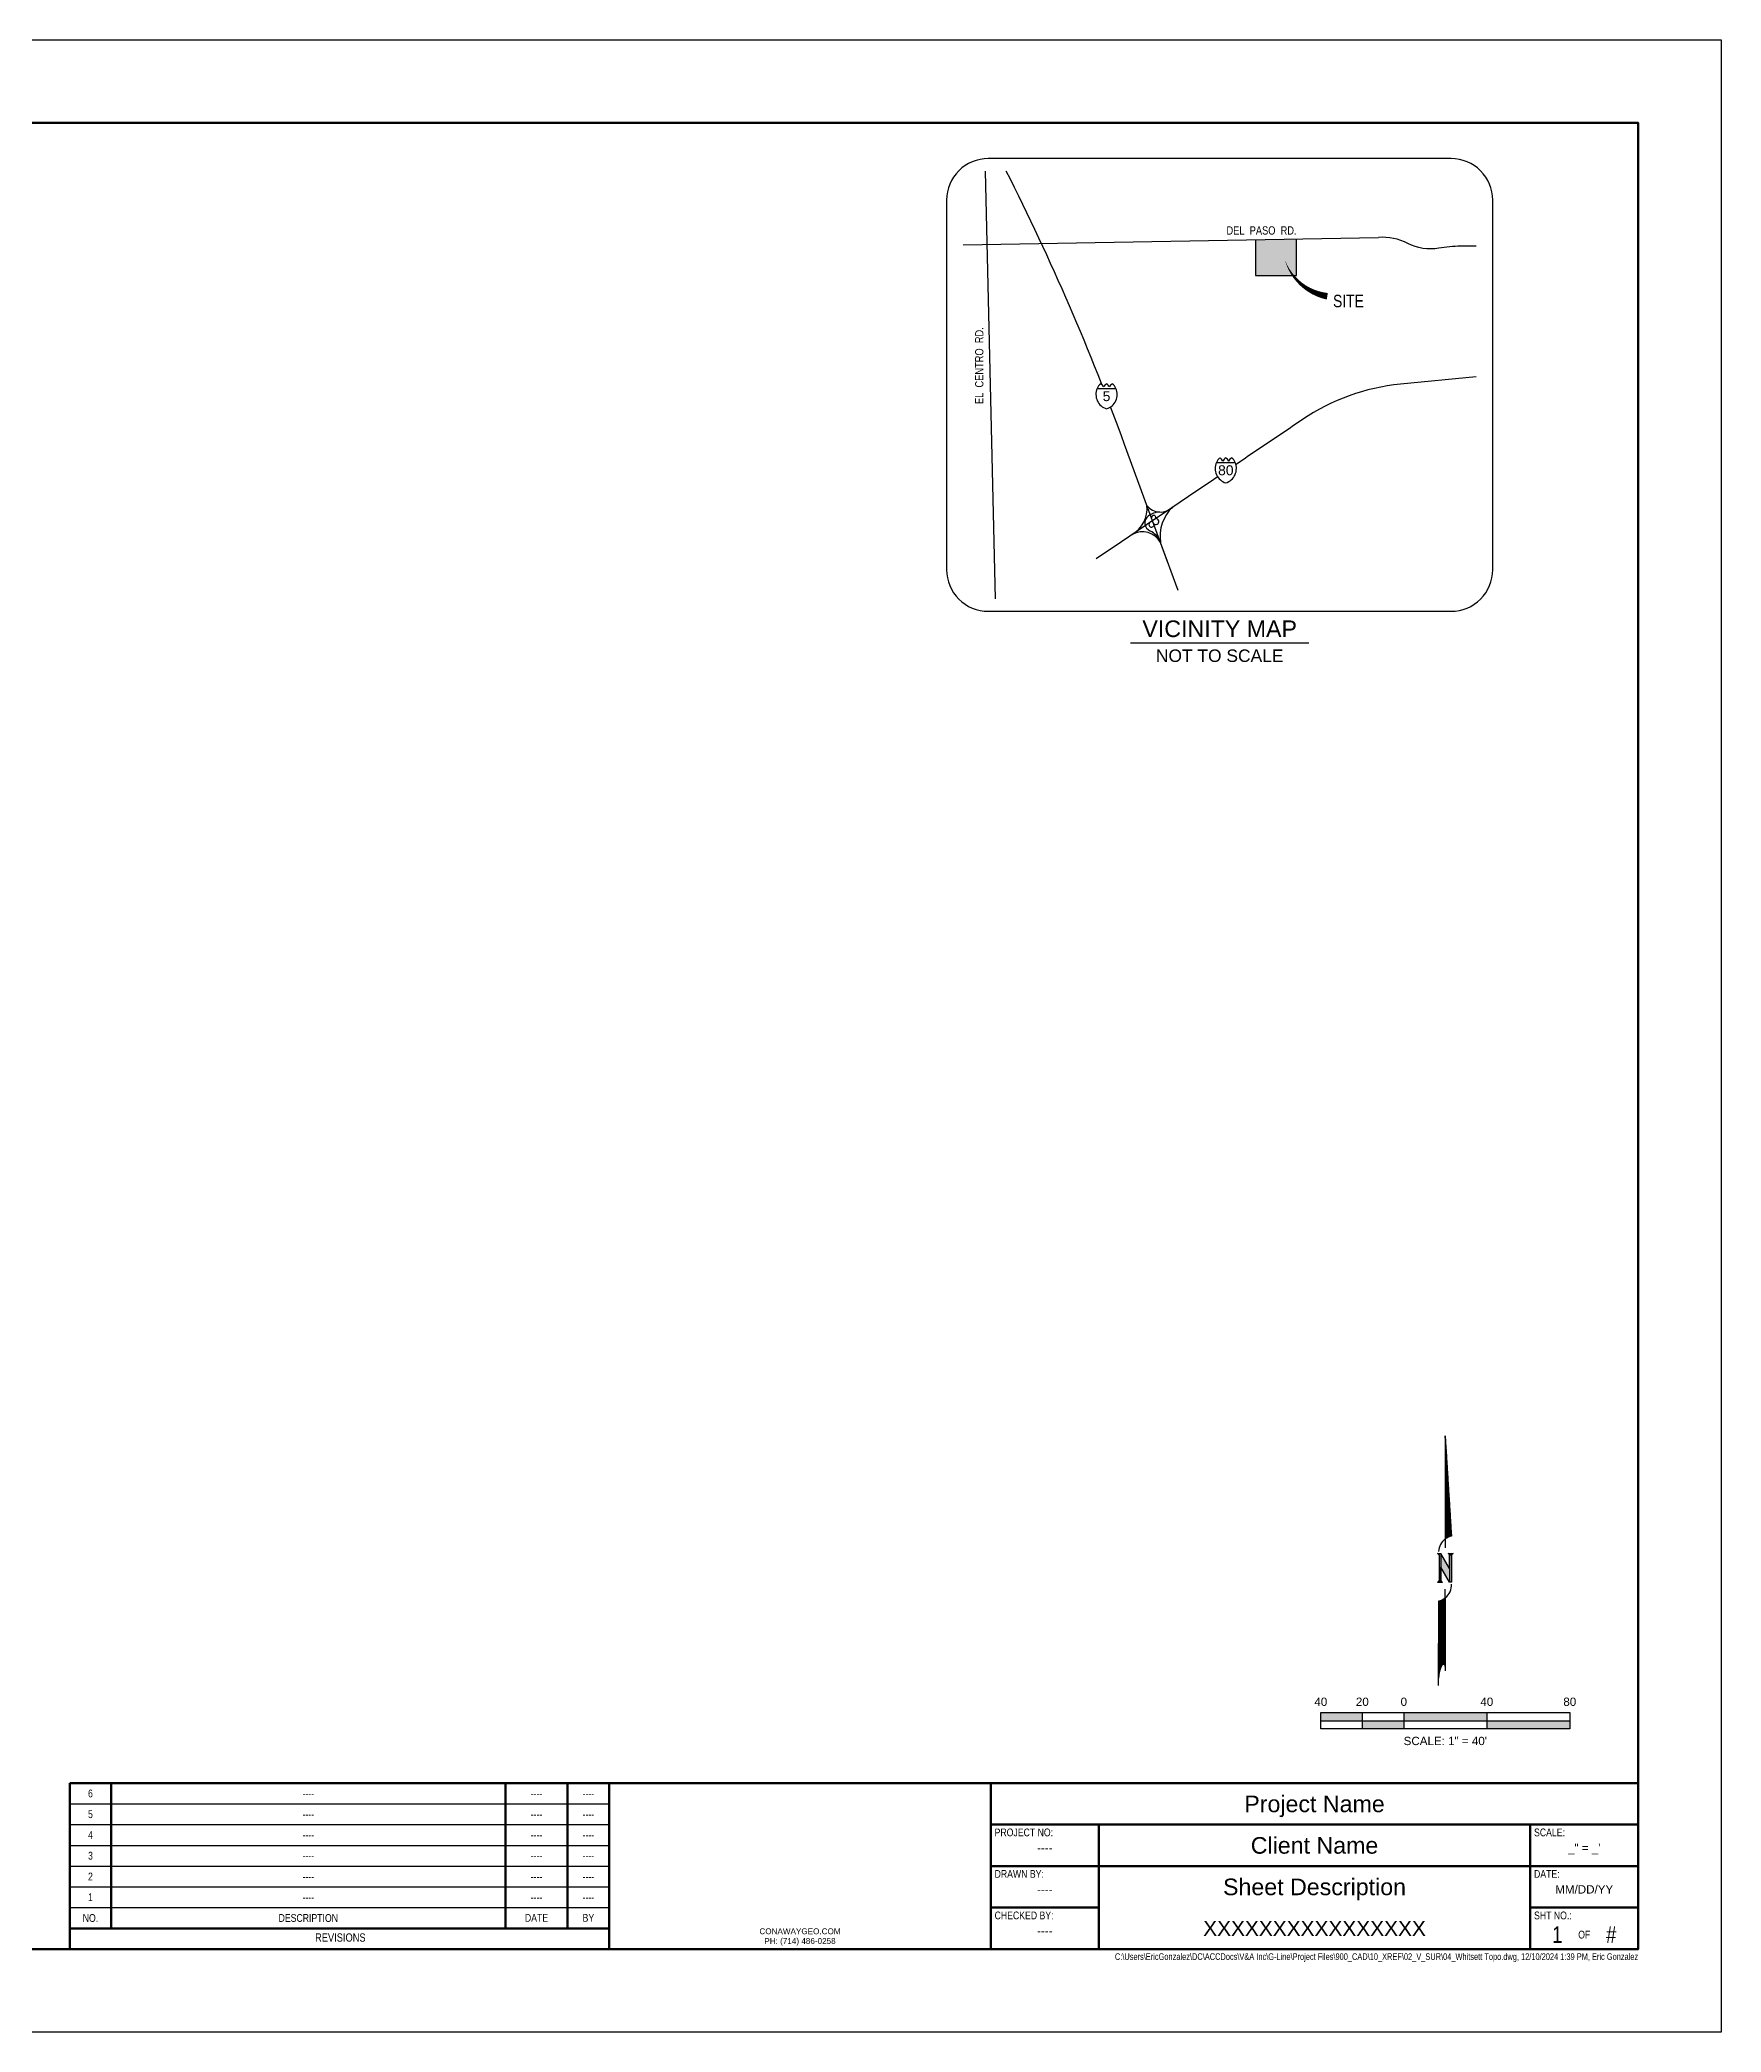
# Paper-space layout 'Topo 24X36' of a CAD drawing. Header units: feet. Extents: x 0 to 206, y -2 to 35.
# Drawn here: x 15.74 to 36, y 0 to 24 of the extents above; entities that cross this region are included whole.
import ezdxf
from ezdxf.enums import TextEntityAlignment as Align

# ---------------------------------------------------------------- set-up
doc = ezdxf.new("R2010")
doc.units = ezdxf.units.FT
doc.header["$MEASUREMENT"] = 0
doc.set_wipeout_variables(frame=1)
doc.layers.get('0').update_dxf_attribs({"color": 253})
doc.layers.get('Defpoints').update_dxf_attribs({"color": 253})
for name, color, linetype, lineweight in [('V-ANNO-NRTH-', 253, 'Continuous', 25), ('V-ANNO-SCAL-', 253, 'Continuous', 25), ('V-ANNO-TTLB-ATRB-', 253, 'Continuous', 25), ('V-ANNO-TTLB-HVY-', 253, 'Continuous', 80), ('V-ANNO-TTLB-MED-', 253, 'Continuous', 70), ('V-ANNO-TTLB-TEXT-MED-', 253, 'Continuous', 35), ('V-ANNO-TTLB-TEXT-THN-', 253, 'Continuous', 25), ('V-ANNO-TTLB-THN-', 253, 'Continuous', 25), ('V-DETL-VMAP-', 253, 'Continuous', 25), ('V-DETL-VMAP-ANNO-', 253, 'Continuous', 25), ('V-DETL-VMAP-HTCH-', 253, 'Continuous', 25)]:
    doc.layers.add(name, color=color, linetype=linetype, lineweight=lineweight)
doc.styles.add('CG-Symbol', font='arial.ttf', dxfattribs={"width": 0.8, "height": 0.09375})
doc.styles.add('NCS', font='arial.ttf', dxfattribs={"height": 0.1})
doc.styles.add('NCS1', font='arial.ttf', dxfattribs={"width": 0.8, "height": 0.09375})
doc.styles.get("Standard").update_dxf_attribs({"font": 'arial.ttf'})

# ---------------------------------------------------------------- blocks, each defined once
blk = doc.blocks.new('Interstate Number')
at = {"color": 0}
blk.add_wipeout([(-0.07, 0.152), (-0.069, 0.151), (-0.067, 0.15), (-0.066, 0.149), (-0.064, 0.147), (-0.062, 0.145), (-0.06, 0.144), (-0.059, 0.143), (-0.058, 0.142), (-0.056, 0.14), (-0.055, 0.139), (-0.052, 0.137), (-0.051, 0.135), (-0.049, 0.134), (-0.048, 0.132), (-0.046, 0.13), (-0.044, 0.128), (-0.043, 0.126), (-0.041, 0.124), (-0.04, 0.122), (-0.039, 0.121), (-0.037, 0.119), (-0.036, 0.117), (-0.035, 0.115), (-0.034, 0.117), (-0.033, 0.119), (-0.031, 0.121), (-0.03, 0.123), (-0.028, 0.125), (-0.026, 0.128), (-0.023, 0.131), (-0.02, 0.135), (-0.018, 0.137), (-0.015, 0.139), (-0.014, 0.14), (-0.013, 0.142), (-0.01, 0.144), (-0.007, 0.146), (-0.004, 0.149), (-0.002, 0.151), (-0.001, 0.151), (0, 0.152), (0, 0.151), (0.003, 0.149), (0.005, 0.147), (0.008, 0.145), (0.01, 0.144), (0.011, 0.142), (0.013, 0.141), (0.017, 0.137), (0.02, 0.134), (0.022, 0.131), (0.025, 0.129), (0.027, 0.126), (0.029, 0.123), (0.031, 0.12), (0.033, 0.118), (0.034, 0.116), (0.034, 0.115), (0.036, 0.118), (0.037, 0.12), (0.04, 0.123), (0.042, 0.126), (0.044, 0.129), (0.047, 0.132), (0.049, 0.134), (0.051, 0.136), (0.053, 0.138), (0.056, 0.141), (0.059, 0.143), (0.061, 0.145), (0.064, 0.148), (0.066, 0.15), (0.068, 0.151), (0.069, 0.152), (0.071, 0.15), (0.073, 0.149), (0.075, 0.147), (0.077, 0.145), (0.08, 0.143), (0.082, 0.141), (0.084, 0.139), (0.086, 0.137), (0.089, 0.135), (0.091, 0.132), (0.093, 0.129), (0.095, 0.127), (0.097, 0.125), (0.098, 0.123), (0.1, 0.121), (0.101, 0.119), (0.103, 0.117), (0.104, 0.116), (0.105, 0.114), (0.107, 0.111), (0.109, 0.108), (0.111, 0.105), (0.112, 0.102), (0.114, 0.099), (0.115, 0.095), (0.116, 0.093), (0.117, 0.09), (0.118, 0.088), (0.12, 0.084), (0.121, 0.082), (0.122, 0.078), (0.123, 0.074), (0.124, 0.071), (0.125, 0.066), (0.126, 0.063), (0.126, 0.061), (0.127, 0.057), (0.128, 0.053), (0.128, 0.049), (0.129, 0.047), (0.129, 0.043), (0.13, 0.039), (0.13, 0.036), (0.13, 0.035), (0.13, 0.032), (0.13, 0.028), (0.13, 0.024), (0.13, 0.02), (0.13, 0.015), (0.13, 0.012), (0.13, 0.009), (0.13, 0.006), (0.129, 0.002), (0.129, -0.003), (0.128, -0.007), (0.127, -0.011), (0.127, -0.014), (0.126, -0.016), (0.126, -0.02), (0.125, -0.023), (0.124, -0.027), (0.123, -0.03), (0.122, -0.032), (0.121, -0.035), (0.12, -0.038), (0.119, -0.041), (0.119, -0.043), (0.117, -0.046), (0.116, -0.049), (0.115, -0.052), (0.114, -0.055), (0.112, -0.058), (0.111, -0.06), (0.11, -0.062), (0.109, -0.064), (0.108, -0.067), (0.106, -0.07), (0.104, -0.073), (0.102, -0.077), (0.1, -0.08), (0.098, -0.082), (0.097, -0.084), (0.095, -0.086), (0.094, -0.088), (0.092, -0.091), (0.09, -0.094), (0.088, -0.096), (0.086, -0.099), (0.083, -0.101), (0.082, -0.103), (0.08, -0.105), (0.078, -0.107), (0.077, -0.108), (0.075, -0.11), (0.072, -0.113), (0.07, -0.115), (0.068, -0.117), (0.065, -0.119), (0.063, -0.121), (0.061, -0.123), (0.059, -0.124), (0.056, -0.126), (0.054, -0.128), (0.051, -0.13), (0.047, -0.133), (0.043, -0.135), (0.039, -0.138), (0.034, -0.141), (0.031, -0.142), (0.029, -0.143), (0.026, -0.145), (0.022, -0.147), (0.016, -0.149), (0.013, -0.15), (0.009, -0.152), (0.006, -0.153), (0.003, -0.154), (0.001, -0.155), (0, -0.155), (-0.003, -0.154), (-0.007, -0.152), (-0.012, -0.151), (-0.017, -0.149), (-0.022, -0.147), (-0.026, -0.144), (-0.03, -0.143), (-0.034, -0.141), (-0.038, -0.138), (-0.042, -0.136), (-0.047, -0.133), (-0.053, -0.128), (-0.058, -0.125), (-0.061, -0.122), (-0.065, -0.119), (-0.07, -0.115), (-0.073, -0.112), (-0.076, -0.109), (-0.079, -0.106), (-0.082, -0.103), (-0.085, -0.1), (-0.087, -0.097), (-0.089, -0.094), (-0.092, -0.091), (-0.094, -0.088), (-0.097, -0.084), (-0.099, -0.082), (-0.101, -0.078), (-0.104, -0.074), (-0.106, -0.07), (-0.108, -0.066), (-0.11, -0.063), (-0.111, -0.06), (-0.113, -0.055), (-0.116, -0.05), (-0.118, -0.044), (-0.12, -0.04), (-0.121, -0.036), (-0.122, -0.032), (-0.124, -0.027), (-0.125, -0.024), (-0.125, -0.021), (-0.126, -0.019), (-0.127, -0.013), (-0.127, -0.011), (-0.128, -0.006), (-0.129, -0.001), (-0.13, 0.005), (-0.13, 0.01), (-0.13, 0.014), (-0.13, 0.018), (-0.13, 0.018), (-0.13, 0.022), (-0.13, 0.026), (-0.13, 0.03), (-0.13, 0.035), (-0.13, 0.038), (-0.129, 0.041), (-0.129, 0.044), (-0.129, 0.046), (-0.129, 0.048), (-0.128, 0.053), (-0.127, 0.058), (-0.126, 0.063), (-0.125, 0.068), (-0.124, 0.071), (-0.123, 0.074), (-0.122, 0.077), (-0.122, 0.078), (-0.12, 0.082), (-0.119, 0.085), (-0.118, 0.089), (-0.116, 0.093), (-0.115, 0.096), (-0.114, 0.098), (-0.113, 0.101), (-0.111, 0.104), (-0.11, 0.107), (-0.108, 0.11), (-0.106, 0.113), (-0.104, 0.116), (-0.102, 0.119), (-0.1, 0.122), (-0.098, 0.125), (-0.095, 0.128), (-0.094, 0.13), (-0.093, 0.131), (-0.092, 0.132), (-0.089, 0.135), (-0.087, 0.137), (-0.085, 0.139), (-0.083, 0.141), (-0.081, 0.143), (-0.079, 0.145), (-0.076, 0.147), (-0.074, 0.149), (-0.072, 0.15), (-0.071, 0.151)], dxfattribs=at).translate(0, 0, -0.001)
blk.add_line((-0.114, 0.094), (0.114, 0.094), dxfattribs=at)
for centre, radius, start, end in [((0.055, 0.022), 0.183, 156.7986, 252.5535), ((0.006, 0.044), 0.13, 125.8803, 157.2935), ((-0.146, 0.044), 0.13, 31.3187, 54.1197), ((0.076, 0.044), 0.13, 125.8803, 148.6813), ((-0.076, 0.044), 0.13, 31.3187, 54.1197), ((-0.055, 0.022), 0.183, 287.4465, 23.2014), ((0.145, 0.044), 0.13, 125.8803, 148.6813), ((-0.014, 0.037), 0.14, 24.3192, 53.5252)]:
    blk.add_arc(centre, radius, start, end, dxfattribs=at)
at = {"color": 0, "style": 'CG-Symbol', "width": 0.8}
blk.add_attdef('INTERSTATENUMBER', text='', height=0.0938, dxfattribs=at).set_placement((0, 0), align=Align.MIDDLE)
blk = doc.blocks.new('*U981')
at = {"color": 0}
for p, q in [((0.002, 1.593), (0.002, 0.35)), ((0.077, 0.382), (0.002, 1.593)), ((0.003, 1.556), (0.003, 0.35)), ((0.004, 1.537), (0.004, 0.351)), ((0.005, 1.519), (0.005, 0.352)), ((0.006, 1.5), (0.006, 0.353)), ((0.008, 1.482), (0.008, 0.354)), ((0.009, 1.463), (0.009, 0.354)), ((0.01, 1.444), (0.01, 0.355)), ((0.011, 1.426), (0.011, 0.356)), ((0.012, 1.407), (0.012, 0.357)), ((0.013, 1.388), (0.013, 0.357)), ((0.015, 1.37), (0.015, 0.358)), ((0.016, 1.351), (0.016, 0.359)), ((0.017, 1.333), (0.017, 0.359)), ((0.018, 1.314), (0.018, 0.36)), ((0.019, 1.295), (0.019, 0.361)), ((0.02, 1.277), (0.02, 0.361)), ((0.022, 1.258), (0.022, 0.362)), ((0.023, 1.239), (0.023, 0.363)), ((0.024, 1.221), (0.024, 0.363)), ((0.025, 1.202), (0.025, 0.364)), ((0.026, 1.183), (0.026, 0.364)), ((0.027, 1.165), (0.027, 0.365)), ((0.028, 1.146), (0.028, 0.366)), ((0.03, 1.128), (0.03, 0.366)), ((0.031, 1.109), (0.031, 0.367)), ((0.032, 1.09), (0.032, 0.367)), ((0.033, 1.072), (0.033, 0.368)), ((0.034, 1.053), (0.034, 0.368)), ((0.035, 1.034), (0.035, 0.369)), ((0.037, 1.016), (0.037, 0.369)), ((0.038, 0.997), (0.038, 0.37)), ((0.039, 0.979), (0.039, 0.37)), ((0.04, 0.96), (0.04, 0.371)), ((0.041, 0.941), (0.041, 0.371)), ((0.042, 0.923), (0.042, 0.372)), ((0.044, 0.904), (0.044, 0.372)), ((0.045, 0.885), (0.045, 0.373)), ((0.046, 0.867), (0.046, 0.373)), ((0.047, 0.848), (0.047, 0.374)), ((0.048, 0.829), (0.048, 0.374)), ((0.049, 0.811), (0.049, 0.375)), ((0.051, 0.792), (0.051, 0.375)), ((0.052, 0.774), (0.052, 0.375)), ((0.053, 0.755), (0.053, 0.376)), ((0.054, 0.736), (0.054, 0.376)), ((0.055, 0.718), (0.055, 0.377)), ((0.056, 0.699), (0.056, 0.377)), ((0.057, 0.68), (0.057, 0.377)), ((0.059, 0.662), (0.059, 0.378)), ((0.06, 0.643), (0.06, 0.378)), ((0.061, 0.625), (0.061, 0.378)), ((0.062, 0.606), (0.062, 0.379)), ((0.063, 0.587), (0.063, 0.379)), ((0.064, 0.569), (0.064, 0.379)), ((0.066, 0.55), (0.066, 0.38)), ((0.067, 0.531), (0.067, 0.38)), ((0.068, 0.513), (0.068, 0.38)), ((0.069, 0.494), (0.069, 0.381)), ((0.002, 0.35), (0.002, 0.244)), ((0.07, 0.475), (0.07, 0.381)), ((0.071, 0.457), (0.071, 0.381)), ((0.073, 0.438), (0.073, 0.381)), ((0.074, 0.42), (0.074, 0.382)), ((0.075, 0.401), (0.075, 0.382)), ((-0.091, 0.176), (-0.05, 0.176)), ((-0.088, 0.175), (-0.088, 0.176)), ((-0.086, 0.175), (-0.086, 0.176)), ((-0.085, 0.175), (-0.085, 0.176)), ((-0.084, 0.174), (-0.084, 0.176)), ((-0.083, 0.173), (-0.083, 0.176)), ((-0.082, 0.173), (-0.082, 0.176)), ((-0.081, 0.172), (-0.081, 0.176)), ((-0.079, 0.171), (-0.079, 0.176)), ((-0.078, 0.17), (-0.078, 0.176)), ((-0.077, 0.169), (-0.077, 0.176)), ((-0.076, 0.167), (-0.076, 0.176)), ((-0.075, 0.164), (-0.075, 0.176)), ((-0.074, 0.158), (-0.074, -0.155)), ((-0.05, 0.176), (-0.05, -0.155)), ((0.054, -0.008), (-0.05, 0.176)), ((0.054, -0.172), (-0.05, 0.011)), ((-0.05, -0.155), (-0.05, 0.011)), ((0.037, 0.176), (0.095, 0.176)), ((0.043, 0.174), (0.088, 0.174)), ((0.045, 0.173), (0.086, 0.173)), ((0.047, 0.172), (0.084, 0.172)), ((0.048, 0.171), (0.083, 0.171)), ((0.05, 0.17), (0.082, 0.17)), ((0.051, 0.169), (0.081, 0.169)), ((0.051, 0.167), (0.08, 0.167)), ((0.052, 0.166), (0.079, 0.166)), ((0.053, 0.165), (0.079, 0.165)), ((0.053, 0.164), (0.078, 0.164)), ((0.053, 0.163), (0.078, 0.163)), ((0.054, 0.162), (0.078, 0.162)), ((0.054, 0.16), (0.077, 0.16)), ((0.054, 0.159), (0.077, 0.159)), ((0.054, -0.008), (0.054, 0.159)), ((0.054, 0.158), (0.054, -0.172)), ((0.077, 0.158), (0.077, -0.172)), ((-0.091, -0.172), (-0.033, -0.172)), ((-0.085, -0.171), (-0.039, -0.171)), ((-0.082, -0.17), (-0.042, -0.17)), ((-0.081, -0.169), (-0.043, -0.169)), ((-0.079, -0.167), (-0.045, -0.167)), ((-0.078, -0.166), (-0.046, -0.166)), ((-0.077, -0.165), (-0.047, -0.165)), ((-0.076, -0.163), (-0.048, -0.163)), ((-0.076, -0.164), (-0.048, -0.164)), ((-0.075, -0.16), (-0.049, -0.16)), ((-0.075, -0.162), (-0.049, -0.162)), ((-0.074, -0.156), (-0.05, -0.156)), ((-0.074, -0.157), (-0.05, -0.157)), ((-0.074, -0.158), (-0.05, -0.158)), ((-0.074, -0.159), (-0.05, -0.159)), ((0.077, -0.172), (0.054, -0.172)), ((-0.082, -1.418), (-0.075, -0.397)), ((-0.076, -0.469), (-0.076, -1.28)), ((-0.075, -0.397), (-0.075, -1.27)), ((-0.074, -0.397), (-0.074, -1.264)), ((-0.072, -0.396), (-0.072, -1.26)), ((-0.071, -0.396), (-0.071, -1.256)), ((-0.07, -0.396), (-0.07, -1.253)), ((-0.069, -0.396), (-0.069, -1.249)), ((-0.068, -0.395), (-0.068, -1.244)), ((-0.067, -0.395), (-0.067, -1.24)), ((-0.065, -0.395), (-0.065, -1.236)), ((-0.064, -0.394), (-0.064, -1.231)), ((-0.063, -0.394), (-0.063, -1.227)), ((-0.062, -0.394), (-0.062, -1.223)), ((-0.061, -0.393), (-0.061, -1.22)), ((-0.06, -0.393), (-0.06, -1.216)), ((-0.059, -0.392), (-0.059, -1.213)), ((-0.057, -0.392), (-0.057, -1.21)), ((-0.056, -0.392), (-0.056, -1.206)), ((-0.055, -0.391), (-0.055, -1.203)), ((-0.054, -0.391), (-0.054, -1.2)), ((-0.053, -0.39), (-0.053, -1.198)), ((-0.052, -0.39), (-0.052, -1.195)), ((-0.05, -0.389), (-0.05, -1.193)), ((-0.049, -0.389), (-0.049, -1.19)), ((-0.048, -0.389), (-0.048, -1.188)), ((-0.047, -0.388), (-0.047, -1.186)), ((-0.046, -0.388), (-0.046, -1.184)), ((-0.045, -0.387), (-0.045, -1.182)), ((-0.043, -0.387), (-0.043, -1.18)), ((-0.042, -0.386), (-0.042, -1.178)), ((-0.041, -0.386), (-0.041, -1.176)), ((-0.04, -0.385), (-0.04, -1.175)), ((-0.039, -0.385), (-0.039, -1.174)), ((-0.038, -0.384), (-0.038, -1.173)), ((-0.036, -0.384), (-0.036, -1.171)), ((-0.035, -0.383), (-0.035, -1.17)), ((-0.034, -0.382), (-0.034, -1.17)), ((-0.033, -0.382), (-0.033, -1.169)), ((-0.032, -0.381), (-0.032, -1.168)), ((-0.031, -0.381), (-0.031, -1.167)), ((-0.03, -0.38), (-0.03, -1.166)), ((-0.028, -0.38), (-0.028, -1.166)), ((-0.027, -0.379), (-0.027, -1.165)), ((-0.026, -0.378), (-0.026, -1.165)), ((-0.025, -0.378), (-0.025, -1.164)), ((-0.024, -0.377), (-0.024, -1.164)), ((-0.023, -0.376), (-0.023, -1.163)), ((-0.021, -0.376), (-0.021, -1.163)), ((-0.02, -0.375), (-0.02, -1.163)), ((-0.019, -0.374), (-0.019, -1.163)), ((-0.018, -0.374), (-0.018, -1.163)), ((-0.017, -0.373), (-0.017, -1.162)), ((-0.016, -0.372), (-0.016, -1.162)), ((-0.014, -0.371), (-0.014, -1.162)), ((-0.013, -0.371), (-0.013, -1.163)), ((-0.012, -0.37), (-0.012, -1.163)), ((-0.011, -0.369), (-0.011, -1.164)), ((-0.01, -0.368), (-0.01, -1.164)), ((-0.009, -0.368), (-0.009, -1.165)), ((-0.007, -0.367), (-0.007, -1.167)), ((-0.006, -0.366), (-0.006, -1.168)), ((-0.005, -0.365), (-0.005, -1.17)), ((-0.004, -0.364), (-0.004, -1.171)), ((-0.003, -0.363), (-0.003, -1.173)), ((-0.002, -0.363), (-0.002, -1.175)), ((-0.001, -0.362), (-0.001, -1.178)), ((0.001, -0.361), (0.001, -1.181)), ((0.002, -0.36), (0.002, -0.256)), ((0.002, -0.36), (0.002, -1.239)), ((-0.077, -0.652), (-0.077, -1.287)), ((0.002, -0.487), (0.002, -0.497)), ((-0.078, -0.836), (-0.078, -1.297)), ((-0.079, -1.019), (-0.079, -1.308))]:
    blk.add_line(p, q, dxfattribs=at)
blk.add_lwpolyline([(0.002, -1.188, 0.059141), (0, -1.18, 0.065436), (-0.003, -1.173, 0.041771), (-0.008, -1.166, 0.090044), (-0.011, -1.163, 0.138293), (-0.016, -1.162, 0.075359), (-0.025, -1.164, 0.083197), (-0.036, -1.171, 0.08096), (-0.044, -1.18, 0.039884), (-0.054, -1.2, 0.028173), (-0.064, -1.23, 0.006564), (-0.073, -1.263, 0.026227), (-0.074, -1.272, 0.007382), (-0.075, -1.276, 0.00096), (-0.078, -1.306, 0.011269), (-0.08, -1.328, 0.007475)], format="xyb", dxfattribs=at)
for centre, radius, start, end in [((0.115, 0.192), 0.194, 125.797, 177.8), ((0.115, 0.192), 0.194, 101.3132, 125.797), ((-0.091, 0.158), 0.0174, 0, 90), ((0.037, 0.158), 0.0174, 3.8226, 90), ((0.095, 0.158), 0.0174, 90, 180), ((-0.091, -0.155), 0.0174, 270, 0), ((-0.033, -0.155), 0.0174, 180, 270), ((-0.121, -0.204), 0.198, 308.2798, 2.924), ((-0.121, -0.204), 0.198, 283.2828, 308.2798)]:
    blk.add_arc(centre, radius, start, end, dxfattribs=at)
for points in [[(-0.074, -0.155), (-0.05, -0.155), (-0.074, 0.176), (-0.05, 0.176)], [(0.054, -0.172), (-0.05, 0.011), (0.054, -0.008), (-0.05, 0.176)], [(0.054, -0.172), (0.077, -0.172), (0.054, 0.158), (0.077, 0.158)]]:
    blk.add_solid(points, dxfattribs=at)
blk = doc.blocks.new('*U984')
for p, q in [((-1.5, 0), (-1.5, 0.2)), ((-1.5, 0.2), (1.5, 0.2)), ((-1.5, 0.1), (1.5, 0.1)), ((1.5, 0), (-1.5, 0)), ((-1, 0.2), (-1, 0)), ((-0.5, 0.2), (-0.5, 0)), ((0.5, 0.2), (0.5, 0)), ((1.5, 0.2), (1.5, 0))]:
    blk.add_line(p, q)
for points in [[(-1.5, 0.2), (-1, 0.2), (-1.5, 0.1), (-1, 0.1)], [(-1, 0.1), (-0.5, 0.1), (-1, 0), (-0.5, 0)], [(-0.5, 0.2), (0.5, 0.2), (-0.5, 0.1), (0.5, 0.1)], [(0.5, 0.1), (1.5, 0.1), (0.5, 0), (1.5, 0)]]:
    blk.add_solid(points)
at = {"style": 'NCS1'}
for s, p in [('40', (-1.5, 0.248)), ('20', (-1, 0.248)), ('0', (-0.5, 0.248)), ('40', (0.5, 0.248)), ('80', (1.5, 0.248))]:
    blk.add_text(s, height=0.1, dxfattribs=at).set_placement(p, align=Align.BOTTOM_CENTER)
blk.add_text('SCALE: 1" = 40\'', height=0.1, dxfattribs=at).set_placement((0, -0.094), align=Align.TOP_CENTER)
blk = doc.blocks.new('Company Logo')
at = {"color": 2, "insert": (0, -0.75), "char_height": 0.07, "width": 2.88603, "attachment_point": 2, "style": 'NCS'}
blk.add_mtext('CONAWAYGEO.COM\\PPH: (714) 486-0258', dxfattribs=at)
blk = doc.blocks.new('24x36')
at = {"layer": 'Defpoints'}
blk.add_lwpolyline([(0, 24), (36, 24), (36, 0), (0, 0)], close=True, dxfattribs=at)
at = {"layer": 'V-ANNO-TTLB-HVY-'}
for p, q in [((16.1, 1), (16.1, 3)), ((16.1, 3), (35, 3)), ((22.6, 1), (22.6, 3)), ((27.2, 1), (27.2, 3))]:
    blk.add_line(p, q, dxfattribs=at)
blk.add_lwpolyline([(1, 1), (35, 1), (35, 23), (1, 23)], close=True, dxfattribs=at)
at = {"layer": 'V-ANNO-TTLB-MED-'}
for p, q in [((16.6, 1.25), (16.6, 3)), ((21.35, 1.25), (21.35, 3)), ((22.1, 1.25), (22.1, 3)), ((27.2, 2.5), (35, 2.5)), ((28.5, 1), (28.5, 2.5)), ((33.7, 1), (33.7, 2.5)), ((35, 2), (27.2, 2)), ((28.5, 1.5), (27.2, 1.5)), ((33.7, 1.5), (35, 1.5)), ((16.1, 1.25), (22.6, 1.25))]:
    blk.add_line(p, q, dxfattribs=at)
at = {"layer": 'V-ANNO-TTLB-THN-'}
for p, q in [((16.1, 2.75), (22.6, 2.75)), ((16.1, 2.75), (22.6, 2.75)), ((16.1, 2.75), (22.6, 2.75)), ((16.1, 2.5), (22.6, 2.5)), ((16.1, 2.5), (22.6, 2.5)), ((16.1, 2.5), (22.6, 2.5)), ((16.1, 2.25), (22.6, 2.25)), ((16.1, 2.25), (22.6, 2.25)), ((16.1, 2.25), (22.6, 2.25)), ((16.1, 2), (22.6, 2)), ((16.1, 2), (22.6, 2)), ((16.1, 2), (22.6, 2)), ((16.1, 1.75), (22.6, 1.75)), ((16.1, 1.75), (22.6, 1.75)), ((16.1, 1.5), (22.6, 1.5))]:
    blk.add_line(p, q, dxfattribs=at)
at = {"layer": 'V-ANNO-TTLB-HVY-'}
blk.add_blockref('Company Logo', (24.9, 2), dxfattribs=at)
at = {"layer": 'V-ANNO-TTLB-ATRB-', "char_height": 0.0938, "width": 0.22087, "attachment_point": 5, "style": 'NCS1'}
for s, insert in [('6', (16.35, 2.875)), ('5', (16.35, 2.625)), ('4', (16.35, 2.375)), ('3', (16.35, 2.125)), ('2', (16.35, 1.875)), ('1', (16.35, 1.625))]:
    blk.add_mtext(s, dxfattribs=dict(at, insert=insert))
at = {"layer": 'V-ANNO-TTLB-ATRB-', "style": 'NCS1', "width": 0.8}
for tag, height, p in [('REV6DESCRIPTION', 0.0938, (18.975, 2.875)), ('REV6DATE', 0.0938, (21.725, 2.875)), ('REV6INITIAL', 0.0938, (22.35, 2.875)), ('REV5DESCRIPTION', 0.0938, (18.975, 2.625)), ('REV5DATE', 0.0938, (21.725, 2.625)), ('REV5INITIAL', 0.0938, (22.35, 2.625)), ('REV4DESCRIPTION', 0.0938, (18.975, 2.375)), ('REV4DATE', 0.0938, (21.725, 2.375)), ('REV4INITIAL', 0.0938, (22.35, 2.375)), ('REV3DESCRIPTION', 0.0938, (18.975, 2.125)), ('REV3DATE', 0.0938, (21.725, 2.125)), ('REV3INITIAL', 0.0938, (22.35, 2.125)), ('REV2DESCRIPTION', 0.0938, (18.975, 1.875)), ('REV2DATE', 0.0938, (21.725, 1.875)), ('REV2INITIAL', 0.0938, (22.35, 1.875)), ('REV1DESCRIPTION', 0.0938, (18.975, 1.625)), ('REV1DATE', 0.0938, (21.725, 1.625)), ('REV1INITIAL', 0.0938, (22.35, 1.625)), ('SHEET-#', 0.2, (34.025, 1.175)), ('TOTAL-#', 0.2, (34.675, 1.175))]:
    blk.add_attdef(tag, text='', height=height, dxfattribs=at).set_placement(p, align=Align.MIDDLE_CENTER)
at = {"layer": 'V-ANNO-TTLB-ATRB-', "style": 'NCS1', "flags": 8}
for tag, p in [('PROJECTNAME', (31.1, 2.75)), ('CLIENTNAME', (31.1, 2.25)), ('SHEETDESCRIPTION', (31.095, 1.75))]:
    blk.add_attdef(tag, text='', height=0.2, dxfattribs=at).set_placement(p, align=Align.MIDDLE_CENTER)
at = {"layer": 'V-ANNO-TTLB-ATRB-', "style": 'NCS1'}
for tag, p in [('PROJNUM', (27.85, 2.22)), ('SCALE', (34.35, 2.22)), ('DRAWNBY', (27.85, 1.72)), ('DATE', (34.35, 1.72)), ('CHECKEDBY', (27.85, 1.22))]:
    blk.add_attdef(tag, text='', height=0.1, dxfattribs=at).set_placement(p, align=Align.MIDDLE_CENTER)
at = {"layer": 'V-ANNO-TTLB-HVY-', "insert": (35, 0.95), "char_height": 0.08, "width": 10, "attachment_point": 3, "style": 'NCS1'}
blk.add_mtext('{\\C7;C:\\\\Users\\\\EricGonzalez\\\\DC\\\\ACCDocs\\\\V&A Inc\\\\G-Line\\\\Project Files\\\\900_CAD\\\\10_XREF\\\\02_V_SUR\\\\04_Whitsett Topo.dwg, 12/10/2024 1:39 PM, Eric Gonzalez}', dxfattribs=at)
at = {"layer": 'V-ANNO-TTLB-TEXT-MED-', "insert": (19.361, 1.19), "char_height": 0.1, "width": 0.6308, "attachment_point": 2, "style": 'NCS1'}
blk.add_mtext('REVISIONS', dxfattribs=at)
at = {"layer": 'V-ANNO-TTLB-TEXT-THN-', "style": 'NCS1', "width": 0.8}
for s, height, p in [('PROJECT NO:', 0.09375, (27.245, 2.453)), ('SCALE:', 0.0938, (33.745, 2.453)), ('DRAWN BY:', 0.0938, (27.245, 1.953)), ('DATE:', 0.0938, (33.745, 1.953)), ('CHECKED BY:', 0.09375, (27.245, 1.453)), ('SHT NO.:', 0.0938, (33.745, 1.453))]:
    blk.add_text(s, height=height, dxfattribs=at).set_placement(p, align=Align.TOP_LEFT)
blk.add_text('OF', height=0.0938, dxfattribs=at).set_placement((34.35, 1.175), align=Align.MIDDLE_CENTER)
at = {"layer": 'V-ANNO-TTLB-TEXT-THN-', "attachment_point": 5, "style": 'NCS1'}
for s, insert, char_height, width in [('NO.', (16.35, 1.375), 0.0938, 0.22087), ('DESCRIPTION', (18.975, 1.375), 0.09375, 0.78595), ('DATE', (21.725, 1.377), 0.0938, 0.3195), ('BY', (22.35, 1.377), 0.0938, 0.17052)]:
    blk.add_mtext(s, dxfattribs=dict(at, insert=insert, char_height=char_height, width=width))

psp = doc.layouts.new('Topo 24X36')

# ---------------------------------------------------------------- hatches: boundary and pattern name
at = {"layer": 'V-DETL-VMAP-HTCH-'}
psp.add_hatch(color=256, dxfattribs=at).paths.add_polyline_path([(30.388, 21.163), (30.884, 21.163), (30.884, 21.604), (30.388, 21.595)])

# ---------------------------------------------------------------- linework, layer by layer
at = {"layer": 'V-DETL-VMAP-'}
for p, q in [((27.13, 22.418), (27.252, 17.267)), ((26.867, 21.531), (31.869, 21.621))]:
    psp.add_line(p, q, dxfattribs=at)
at = {"layer": 'V-DETL-VMAP-', "color": 2}
psp.add_line((29.457, 17.367), (29.245, 17.946), dxfattribs=at)
at = {"layer": 'V-DETL-VMAP-', "color": 3}
psp.add_line((28.884, 16.737), (31.031, 16.737), dxfattribs=at)
psp.add_lwpolyline([(32.747, 22.57), (27.167, 22.57, 0.414214), (26.667, 22.07), (26.667, 17.617, 0.414214), (27.167, 17.117), (32.747, 17.117, 0.414214), (33.247, 17.617), (33.247, 22.07, 0.414214)], format="xyb", close=True, dxfattribs=at)
at = {"layer": 'V-DETL-VMAP-', "color": 2}
for points in [[(28.811, 19.126, 0.030108), (27.386, 22.42, 0.028001)], [(33.047, 19.941), (32.134, 19.852, 0.125217), (30.955, 19.426, -0.000801), (30.088, 18.841)], [(30.088, 18.841, 0.000583), (28.47, 17.75)]]:
    psp.add_lwpolyline(points, format="xyb", dxfattribs=at)
at = {"layer": 'V-DETL-VMAP-', "flags": 128}
psp.add_lwpolyline([(30.388, 21.595), (30.388, 21.163), (30.884, 21.163), (30.884, 21.604)], dxfattribs=at)
at = {"layer": 'V-DETL-VMAP-'}
psp.add_lwpolyline([(33.047, 21.513), (32.861, 21.513, 0.043367), (32.597, 21.49, -0.164413), (32.224, 21.547, 0.136798), (31.869, 21.621)], format="xyb", dxfattribs=at)
at = {"layer": 'V-DETL-VMAP-', "flags": 128}
psp.add_lwpolyline([(30.743, 21.349, 0, 0.08, 0.281344), (31.254, 20.911, 0.15, 0.15, 0.599388)], format="xyseb", dxfattribs=at)
at = {"layer": 'V-DETL-VMAP-', "color": 2}
psp.add_lwpolyline([(29.338, 17.691), (28.811, 19.126)], dxfattribs=at)
at = {"layer": 'V-DETL-VMAP-'}
for centre, radius, start, end in [((28.715, 18.358), 0.367, 300.6418, 5.1395), ((29.161, 18.18), 0.105, 127.5117, 244.8369), ((29.245, 18.522), 0.21, 218.5531, 314.3698), ((29.242, 18.075), 0.238, 92.4466, 127.5117), ((29.162, 18.245), 0.0263, 334.2152, 186.135), ((29.714, 18.022), 0.476, 132.691, 189.2703), ((29.024, 17.817), 0.256, 30.1825, 118.3338), ((29.137, 18.162), 0.0321, 131.2563, 344.6147), ((29.011, 17.86), 0.249, 20.1494, 64.8369), ((29.188, 18.198), 0.0354, 219.2312, 93.1665)]:
    psp.add_arc(centre, radius, start, end, dxfattribs=at)

# ---------------------------------------------------------------- block references
at = {"layer": 'V-ANNO-NRTH-'}
psp.add_blockref('*U981', (32.674, 5.592), dxfattribs=at)
at = {"layer": 'V-ANNO-SCAL-'}
psp.add_blockref('*U984', (32.676, 3.652), dxfattribs=at)

# ---------------------------------------------------------------- texts
at = {"layer": 'V-ANNO-TTLB-TEXT-MED-', "insert": (28.5, 1.34), "char_height": 0.18, "attachment_point": 1, "line_spacing_factor": 1.28}
psp.add_mtext_dynamic_manual_height_columns('\\pxqc;XXXXXXXXXXXXXXXX', width=5.2, gutter_width=0.469, heights=[0.18], dxfattribs=at)
at = {"layer": 'V-DETL-VMAP-', "color": 3, "style": 'NCS1'}
for s, height, p in [('VICINITY MAP', 0.2, (29.957, 16.906)), ('NOT TO SCALE', 0.15, (29.957, 16.581))]:
    psp.add_text(s, height=height, dxfattribs=at).set_placement(p, align=Align.MIDDLE_CENTER)
at = {"layer": 'V-DETL-VMAP-ANNO-', "attachment_point": 1, "style": 'NCS1'}
for s, insert, char_height, width in [('DEL  PASO  RD.', (30.039, 21.754), 0.1, 1.82313), ('SITE', (31.323, 20.929), 0.15, 0.4188)]:
    psp.add_mtext(s, dxfattribs=dict(at, insert=insert, char_height=char_height, width=width))
at = {"layer": 'V-DETL-VMAP-ANNO-', "insert": (27.01, 19.613), "char_height": 0.1, "width": 1.55686, "attachment_point": 1, "rotation": 90, "style": 'NCS1'}
psp.add_mtext('EL  CENTRO  RD.', dxfattribs=at)

# ---------------------------------------------------------------- next in the draw order: block references
at = {"layer": 'V-DETL-VMAP-'}
ref = psp.add_blockref('Interstate Number', (28.594, 19.707), dxfattribs=at)
ref.add_attrib('INTERSTATENUMBER', '5', dxfattribs={"layer": '0', "height": 0.12, "style": 'NCS1'}).set_placement((28.594, 19.707), align=Align.MIDDLE)
ref = psp.add_blockref('Interstate Number', (30.031, 18.815), dxfattribs=at)
ref.add_attrib('INTERSTATENUMBER', '80', dxfattribs={"layer": '0', "height": 0.12, "style": 'NCS1'}).set_placement((30.031, 18.815), align=Align.MIDDLE)

# ---------------------------------------------------------------- next in the draw order: block references
at = {"layer": 'V-ANNO-TTLB-HVY-'}
ref = psp.add_blockref('24x36', (0, 0), dxfattribs=at)
ref.add_attrib('PROJECTNAME', 'Project Name', dxfattribs={"layer": 'V-ANNO-TTLB-ATRB-', "height": 0.2, "style": 'NCS1'}).set_placement((31.1, 2.75), align=Align.MIDDLE_CENTER)
ref.add_attrib('CLIENTNAME', 'Client Name', dxfattribs={"layer": 'V-ANNO-TTLB-ATRB-', "height": 0.2, "style": 'NCS1'}).set_placement((31.1, 2.25), align=Align.MIDDLE_CENTER)
ref.add_attrib('SHEETDESCRIPTION', 'Sheet Description', dxfattribs={"layer": 'V-ANNO-TTLB-ATRB-', "height": 0.2, "style": 'NCS1'}).set_placement((31.1, 1.75), align=Align.MIDDLE_CENTER)
ref.add_attrib('PROJNUM', '----', dxfattribs={"layer": 'V-ANNO-TTLB-ATRB-', "height": 0.1, "style": 'NCS1'}).set_placement((27.85, 2.22), align=Align.MIDDLE_CENTER)
ref.add_attrib('DRAWNBY', '----', dxfattribs={"layer": 'V-ANNO-TTLB-ATRB-', "height": 0.1, "style": 'NCS1'}).set_placement((27.85, 1.72), align=Align.MIDDLE_CENTER)
ref.add_attrib('CHECKEDBY', '----', dxfattribs={"layer": 'V-ANNO-TTLB-ATRB-', "height": 0.1, "style": 'NCS1'}).set_placement((27.85, 1.22), align=Align.MIDDLE_CENTER)
ref.add_attrib('SCALE', '_" = _\'', dxfattribs={"layer": 'V-ANNO-TTLB-ATRB-', "height": 0.1, "style": 'NCS1'}).set_placement((34.35, 2.22), align=Align.MIDDLE_CENTER)
ref.add_attrib('SHEET-#', '1', dxfattribs={"layer": 'V-ANNO-TTLB-ATRB-', "height": 0.2, "style": 'NCS1', "width": 0.8}).set_placement((34.025, 1.175), align=Align.MIDDLE_CENTER)
ref.add_attrib('TOTAL-#', '#', dxfattribs={"layer": 'V-ANNO-TTLB-ATRB-', "height": 0.2, "style": 'NCS1', "width": 0.8}).set_placement((34.675, 1.175), align=Align.MIDDLE_CENTER)
ref.add_attrib('REV1DESCRIPTION', '----', dxfattribs={"layer": 'V-ANNO-TTLB-ATRB-', "height": 0.0938, "style": 'NCS1', "width": 0.8}).set_placement((18.975, 1.625), align=Align.MIDDLE_CENTER)
ref.add_attrib('REV1DATE', '----', dxfattribs={"layer": 'V-ANNO-TTLB-ATRB-', "height": 0.0938, "style": 'NCS1', "width": 0.8}).set_placement((21.725, 1.625), align=Align.MIDDLE_CENTER)
ref.add_attrib('REV1INITIAL', '----', dxfattribs={"layer": 'V-ANNO-TTLB-ATRB-', "height": 0.0938, "style": 'NCS1', "width": 0.8}).set_placement((22.35, 1.625), align=Align.MIDDLE_CENTER)
ref.add_attrib('REV2DESCRIPTION', '----', dxfattribs={"layer": 'V-ANNO-TTLB-ATRB-', "height": 0.0938, "style": 'NCS1', "width": 0.8}).set_placement((18.975, 1.875), align=Align.MIDDLE_CENTER)
ref.add_attrib('REV2DATE', '----', dxfattribs={"layer": 'V-ANNO-TTLB-ATRB-', "height": 0.0938, "style": 'NCS1', "width": 0.8}).set_placement((21.725, 1.875), align=Align.MIDDLE_CENTER)
ref.add_attrib('REV2INITIAL', '----', dxfattribs={"layer": 'V-ANNO-TTLB-ATRB-', "height": 0.0938, "style": 'NCS1', "width": 0.8}).set_placement((22.35, 1.875), align=Align.MIDDLE_CENTER)
ref.add_attrib('REV3DESCRIPTION', '----', dxfattribs={"layer": 'V-ANNO-TTLB-ATRB-', "height": 0.0938, "style": 'NCS1', "width": 0.8}).set_placement((18.975, 2.125), align=Align.MIDDLE_CENTER)
ref.add_attrib('REV3DATE', '----', dxfattribs={"layer": 'V-ANNO-TTLB-ATRB-', "height": 0.0938, "style": 'NCS1', "width": 0.8}).set_placement((21.725, 2.125), align=Align.MIDDLE_CENTER)
ref.add_attrib('REV3INITIAL', '----', dxfattribs={"layer": 'V-ANNO-TTLB-ATRB-', "height": 0.0938, "style": 'NCS1', "width": 0.8}).set_placement((22.35, 2.125), align=Align.MIDDLE_CENTER)
ref.add_attrib('REV4DESCRIPTION', '----', dxfattribs={"layer": 'V-ANNO-TTLB-ATRB-', "height": 0.0938, "style": 'NCS1', "width": 0.8}).set_placement((18.975, 2.375), align=Align.MIDDLE_CENTER)
ref.add_attrib('REV4DATE', '----', dxfattribs={"layer": 'V-ANNO-TTLB-ATRB-', "height": 0.0938, "style": 'NCS1', "width": 0.8}).set_placement((21.725, 2.375), align=Align.MIDDLE_CENTER)
ref.add_attrib('REV4INITIAL', '----', dxfattribs={"layer": 'V-ANNO-TTLB-ATRB-', "height": 0.0938, "style": 'NCS1', "width": 0.8}).set_placement((22.35, 2.375), align=Align.MIDDLE_CENTER)
ref.add_attrib('REV5DESCRIPTION', '----', dxfattribs={"layer": 'V-ANNO-TTLB-ATRB-', "height": 0.0938, "style": 'NCS1', "width": 0.8}).set_placement((18.975, 2.625), align=Align.MIDDLE_CENTER)
ref.add_attrib('REV5DATE', '----', dxfattribs={"layer": 'V-ANNO-TTLB-ATRB-', "height": 0.0938, "style": 'NCS1', "width": 0.8}).set_placement((21.725, 2.625), align=Align.MIDDLE_CENTER)
ref.add_attrib('REV5INITIAL', '----', dxfattribs={"layer": 'V-ANNO-TTLB-ATRB-', "height": 0.0938, "style": 'NCS1', "width": 0.8}).set_placement((22.35, 2.625), align=Align.MIDDLE_CENTER)
ref.add_attrib('REV6DESCRIPTION', '----', dxfattribs={"layer": 'V-ANNO-TTLB-ATRB-', "height": 0.0938, "style": 'NCS1', "width": 0.8}).set_placement((18.975, 2.875), align=Align.MIDDLE_CENTER)
ref.add_attrib('REV6DATE', '----', dxfattribs={"layer": 'V-ANNO-TTLB-ATRB-', "height": 0.0938, "style": 'NCS1', "width": 0.8}).set_placement((21.725, 2.875), align=Align.MIDDLE_CENTER)
ref.add_attrib('REV6INITIAL', '----', dxfattribs={"layer": 'V-ANNO-TTLB-ATRB-', "height": 0.0938, "style": 'NCS1', "width": 0.8}).set_placement((22.35, 2.875), align=Align.MIDDLE_CENTER)
ref.add_attrib('DATE', 'MM/DD/YY', dxfattribs={"layer": 'V-ANNO-TTLB-ATRB-', "height": 0.1, "style": 'NCS1'}).set_placement((34.35, 1.72), align=Align.MIDDLE_CENTER)

doc.saveas('drawing.dxf')
